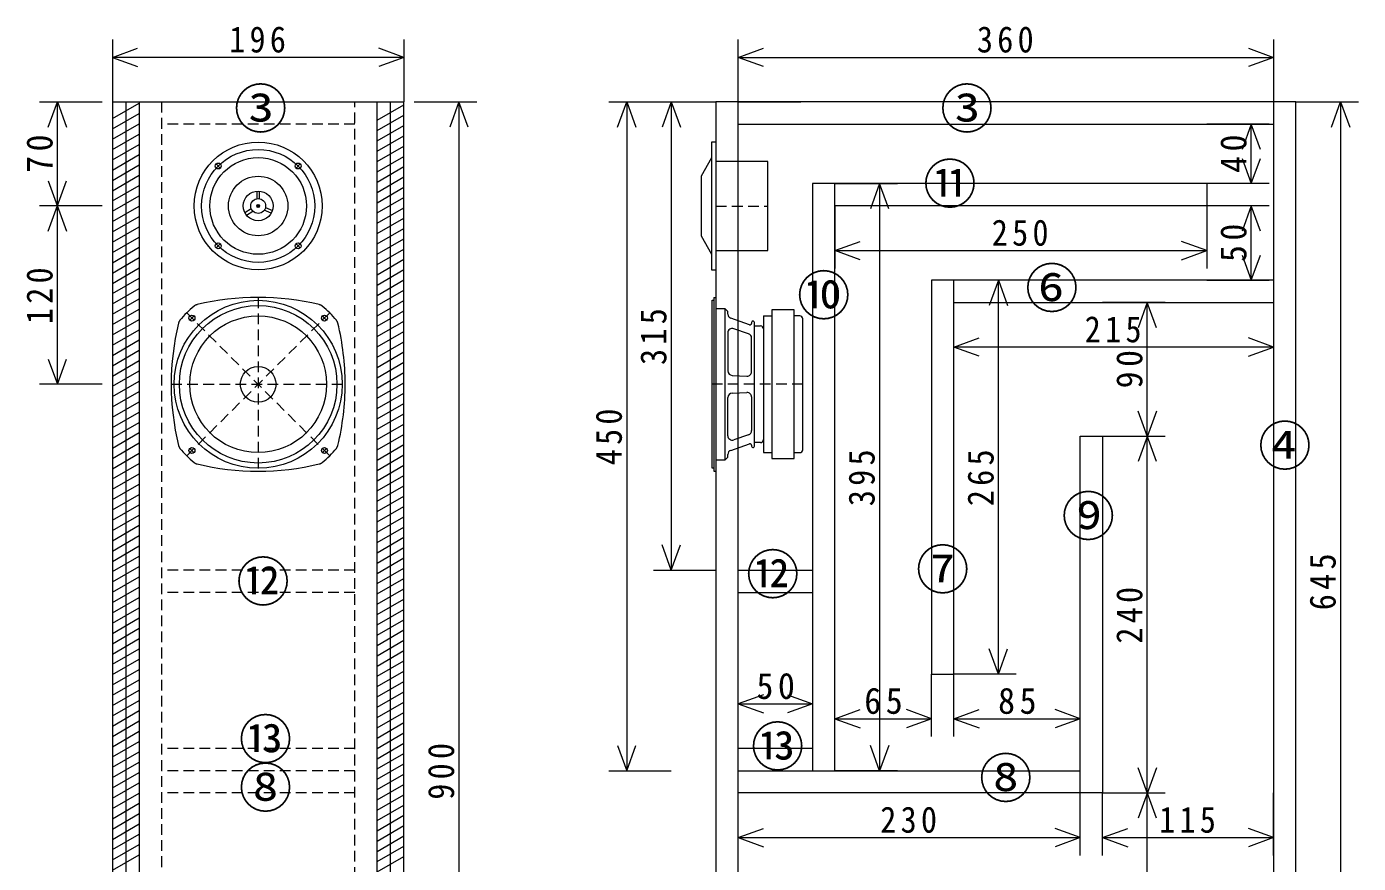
# Model space of a CAD drawing. Units: millimetres, scale not verified. Extents: x -964 to 688, y -484 to 528.
# Drawn here: x -964 to -68, y -54 to 509 of the extents above; entities that cross this region are included whole.
import ezdxf
from ezdxf.enums import TextEntityAlignment as Align

# ---------------------------------------------------------------- set-up
doc = ezdxf.new("R2010")
doc.units = ezdxf.units.MM
doc.header["$LTSCALE"] = 6
doc.linetypes.add('DASHED1', pattern=[1.8, 1.2, -0.6])
doc.layers.add('0-0', color=7, linetype='Continuous', lineweight=18)
doc.styles.add('ＭＳ ゴシック', font='')
doc.styles.get('ＭＳ ゴシック').set_extended_font_data('MS Gothic')

msp = doc.modelspace()

# ---------------------------------------------------------------- linework, layer by layer
at = {"layer": '0-0', "color": 4, "lineweight": 9}
for p, q in [((-905.876, 500.161), (-905.876, 458.161)), ((-905.876, 488.161), (-888.961, 494.317)), ((-709.876, 488.161), (-726.79, 494.317)), ((-709.876, 500.161), (-709.876, 458.161)), ((-485.062, 458.161), (-485.062, 500.161)), ((-141.977, 494.317), (-125.063, 488.161)), ((-125.063, 500.161), (-125.063, 458.161)), ((-709.876, 488.161), (-905.876, 488.161)), ((-905.876, 488.161), (-888.961, 482.004)), ((-709.876, 488.161), (-726.79, 482.004)), ((-954.876, 458.161), (-912.876, 458.161)), ((-949.032, 441.246), (-942.876, 458.161)), ((-702.876, 458.161), (-660.876, 458.161)), ((-672.876, 458.161), (-679.032, 441.246)), ((-666.719, 441.246), (-672.876, 458.161)), ((-572.062, 458.161), (-500.062, 458.161)), ((-566.219, 441.246), (-560.062, 458.161)), ((-560.062, 458.161), (-553.906, 441.246)), ((-530.062, 458.161), (-536.219, 441.246)), ((-530.062, 458.161), (-530.062, 143.161)), ((-530.062, 458.161), (-523.906, 441.246)), ((-485.062, 458.161), (-443.062, 458.161)), ((-110.063, 458.161), (-68.062, 458.161)), ((-128.062, 443.161), (-170.063, 443.161)), ((-133.906, 426.246), (-140.062, 443.161)), ((-949.032, 371.246), (-936.719, 405.075)), ((-949.032, 405.075), (-936.719, 371.246)), ((-420.062, 403.161), (-378.062, 403.161)), ((-390.062, 403.161), (-396.219, 386.246)), ((-383.906, 386.246), (-390.062, 403.161)), ((-128.062, 403.161), (-170.063, 403.161)), ((-912.876, 388.161), (-954.876, 388.161)), ((-420.062, 388.161), (-420.062, 346.161)), ((-133.906, 371.246), (-140.062, 388.161)), ((-420.062, 358.161), (-403.148, 364.317)), ((-186.977, 352.004), (-170.063, 358.161)), ((-140.062, 338.161), (-133.906, 355.075)), ((-298.062, 338.161), (-340.062, 338.161)), ((-310.062, 338.161), (-316.219, 321.246)), ((-310.062, 73.161), (-310.062, 338.161)), ((-310.062, 338.161), (-303.906, 321.246)), ((-170.063, 338.161), (-128.062, 338.161)), ((-340.062, 281.161), (-340.062, 323.161)), ((-198.063, 323.161), (-240.063, 323.161)), ((-203.906, 306.246), (-210.063, 323.161)), ((-125.063, 323.161), (-125.063, 281.161)), ((-323.148, 287.004), (-340.062, 293.161)), ((-949.032, 285.075), (-942.876, 268.161)), ((-942.876, 268.161), (-936.719, 285.075)), ((-912.876, 268.161), (-954.876, 268.161)), ((-203.906, 216.246), (-216.219, 250.075)), ((-203.906, 250.075), (-216.219, 216.246)), ((-240.063, 233.161), (-198.063, 233.161)), ((-530.062, 143.161), (-536.219, 160.075)), ((-530.062, 143.161), (-523.906, 160.075)), ((-542.062, 143.161), (-500.062, 143.161)), ((-310.062, 73.161), (-316.219, 90.075)), ((-310.062, 73.161), (-303.906, 90.075)), ((-420.062, 31.161), (-420.062, 73.161)), ((-355.062, 31.161), (-355.062, 73.161)), ((-298.062, 73.161), (-340.062, 73.161)), ((-340.062, 31.161), (-340.062, 73.161)), ((-255.063, 31.161), (-255.063, 73.161)), ((-485.062, 23.161), (-485.062, 65.161)), ((-435.062, 65.161), (-435.062, 23.161)), ((-468.148, 59.317), (-485.062, 53.161)), ((-451.977, 59.317), (-435.062, 53.161)), ((-485.062, 53.161), (-468.148, 47.004)), ((-420.062, 43.161), (-403.148, 49.317)), ((-355.062, 43.161), (-371.977, 49.317)), ((-340.062, 43.161), (-323.148, 49.317)), ((-255.063, 43.161), (-271.977, 49.317)), ((-420.062, 43.161), (-355.062, 43.161)), ((-420.062, 43.161), (-403.148, 37.004)), ((-355.062, 43.161), (-371.977, 37.004)), ((-340.062, 43.161), (-255.063, 43.161)), ((-340.062, 43.161), (-323.148, 37.004)), ((-255.063, 43.161), (-271.977, 37.004)), ((-566.219, 25.075), (-560.062, 8.161)), ((-383.906, 25.075), (-390.062, 8.161)), ((-203.906, -23.754), (-216.219, 10.075)), ((-203.906, 10.075), (-216.219, -23.754)), ((-572.062, 8.161), (-530.062, 8.161)), ((-378.062, 8.161), (-420.062, 8.161)), ((-485.062, -48.839), (-485.062, -6.839)), ((-255.063, -48.839), (-255.063, -6.839)), ((-240.063, -6.839), (-198.063, -6.839)), ((-240.063, -48.839), (-240.063, -6.839)), ((-125.063, -48.839), (-125.063, -6.839)), ((-485.062, -36.839), (-468.148, -30.683)), ((-255.063, -36.839), (-271.977, -30.683)), ((-240.063, -36.839), (-223.148, -30.683)), ((-125.063, -36.839), (-141.977, -30.683)), ((-485.062, -36.839), (-255.063, -36.839)), ((-485.062, -36.839), (-468.148, -42.996)), ((-255.063, -36.839), (-271.977, -42.996)), ((-240.063, -36.839), (-125.063, -36.839)), ((-240.063, -36.839), (-223.148, -42.996)), ((-125.063, -36.839), (-141.977, -42.996))]:
    msp.add_line(p, q, dxfattribs=at)
at = {"layer": '0-0'}
for p, q in [((-905.876, 458.161), (-905.876, -441.839)), ((-905.876, 458.161), (-709.876, 458.161)), ((-905.876, 446.941), (-887.876, 457.333)), ((-896.876, 458.161), (-896.876, -441.839)), ((-887.876, 458.161), (-887.876, -441.839)), ((-727.876, -441.839), (-727.876, 458.161)), ((-718.876, -441.839), (-718.876, 458.161)), ((-709.876, -441.839), (-709.876, 458.161)), ((-485.062, -441.839), (-485.062, 458.161)), ((-125.063, 458.161), (-125.063, -186.839)), ((-905.876, 440.013), (-887.876, 450.405)), ((-727.876, 445.786), (-709.876, 456.179)), ((-727.876, 438.858), (-709.876, 449.25)), ((-905.876, 433.084), (-887.876, 443.477)), ((-727.876, 431.93), (-709.876, 442.322)), ((-485.062, 443.161), (-125.063, 443.161)), ((-905.876, 426.156), (-887.876, 436.549)), ((-727.876, 425.002), (-709.876, 435.394)), ((-905.876, 419.228), (-887.876, 429.62)), ((-905.876, 412.3), (-887.876, 422.692)), ((-727.876, 418.073), (-709.876, 428.466)), ((-727.876, 411.145), (-709.876, 421.537)), ((-905.876, 405.372), (-887.876, 415.764)), ((-833.331, 413.616), (-836.16, 416.445)), ((-779.591, 416.445), (-782.42, 413.616)), ((-727.876, 404.217), (-709.876, 414.609)), ((-905.876, 398.443), (-887.876, 408.836)), ((-727.876, 397.289), (-709.876, 407.681)), ((-420.062, 8.161), (-420.062, 403.161)), ((-170.063, 403.161), (-170.063, 388.161)), ((-905.876, 391.515), (-887.876, 401.908)), ((-905.876, 384.587), (-887.876, 394.979)), ((-808.876, 398.11), (-808.876, 393.06)), ((-806.876, 393.06), (-806.876, 398.11)), ((-727.876, 390.361), (-709.876, 400.753)), ((-905.876, 377.659), (-887.876, 388.051)), ((-812.518, 386.304), (-816.738, 383.529)), ((-808.876, 388.161), (-806.876, 388.161)), ((-807.876, 387.161), (-807.876, 389.161)), ((-799.136, 383.301), (-803.773, 385.302)), ((-802.981, 387.138), (-798.343, 385.138)), ((-727.876, 383.432), (-709.876, 393.825)), ((-727.876, 376.504), (-709.876, 386.896)), ((-170.063, 388.161), (-420.062, 388.161)), ((-905.876, 370.731), (-887.876, 381.123)), ((-815.639, 381.858), (-811.419, 384.633)), ((-727.876, 369.576), (-709.876, 379.968)), ((-905.876, 363.802), (-887.876, 374.195)), ((-905.876, 356.874), (-887.876, 367.267)), ((-727.876, 362.648), (-709.876, 373.04)), ((-905.876, 349.946), (-887.876, 360.338)), ((-833.331, 362.705), (-836.16, 359.876)), ((-779.591, 359.876), (-782.42, 362.705)), ((-727.876, 355.72), (-709.876, 366.112)), ((-727.876, 348.791), (-709.876, 359.184)), ((-905.876, 343.018), (-887.876, 353.41)), ((-727.876, 341.863), (-709.876, 352.255)), ((-905.876, 336.09), (-887.876, 346.482)), ((-727.876, 334.935), (-709.876, 345.327)), ((-905.876, 329.161), (-887.876, 339.554)), ((-905.876, 322.233), (-887.876, 332.626)), ((-727.876, 328.007), (-709.876, 338.399)), ((-727.876, 321.079), (-709.876, 331.471)), ((-905.876, 315.305), (-887.876, 325.697)), ((-727.876, 314.15), (-709.876, 324.543)), ((-501.562, 326.661), (-500.062, 326.661)), ((-340.062, 323.161), (-125.063, 323.161)), ((-905.876, 308.377), (-887.876, 318.769)), ((-727.876, 307.222), (-709.876, 317.614)), ((-468.062, 314.161), (-462.363, 314.161)), ((-443.663, 314.161), (-447.363, 314.161)), ((-905.876, 301.449), (-887.876, 311.841)), ((-905.876, 294.52), (-887.876, 304.913)), ((-727.876, 300.294), (-709.876, 310.686)), ((-477.389, 308.23), (-490.042, 312.601)), ((-478.083, 302.122), (-488.083, 305.577)), ((-476.062, 309.718), (-476.062, 309.176)), ((-474.062, 226.604), (-474.062, 309.718)), ((-474.062, 307.411), (-470.062, 307.411)), ((-441.663, 224.161), (-441.663, 312.161)), ((-905.876, 287.592), (-887.876, 297.985)), ((-727.876, 293.366), (-709.876, 303.758)), ((-727.876, 286.438), (-709.876, 296.83)), ((-492.062, 302.741), (-492.062, 277.148)), ((-476.062, 276.68), (-476.062, 299.287)), ((-905.876, 280.664), (-887.876, 291.056)), ((-727.876, 279.509), (-709.876, 289.902)), ((-905.876, 273.736), (-887.876, 284.128)), ((-727.876, 272.581), (-709.876, 282.973)), ((-905.876, 266.808), (-887.876, 277.2)), ((-905.876, 259.879), (-887.876, 270.272)), ((-727.876, 265.653), (-709.876, 276.045)), ((-727.876, 258.725), (-709.876, 269.117)), ((-489.203, 274.152), (-479.203, 273.683)), ((-905.876, 252.951), (-887.876, 263.344)), ((-727.876, 251.797), (-709.876, 262.189)), ((-489.203, 262.17), (-479.203, 262.638)), ((-905.876, 246.023), (-887.876, 256.415)), ((-727.876, 244.868), (-709.876, 255.261)), ((-492.062, 233.58), (-492.062, 259.173)), ((-476.062, 259.642), (-476.062, 237.035)), ((-905.876, 239.095), (-887.876, 249.487)), ((-905.876, 232.167), (-887.876, 242.559)), ((-727.876, 237.94), (-709.876, 248.332)), ((-905.876, 225.238), (-887.876, 235.631)), ((-727.876, 231.012), (-709.876, 241.404)), ((-727.876, 224.084), (-709.876, 234.476)), ((-478.083, 234.199), (-488.083, 230.744)), ((-905.876, 218.31), (-887.876, 228.703)), ((-727.876, 217.155), (-709.876, 227.548)), ((-490.042, 223.72), (-477.389, 228.091)), ((-476.062, 227.146), (-476.062, 226.604)), ((-470.062, 228.911), (-474.062, 228.911)), ((-905.876, 211.382), (-887.876, 221.774)), ((-727.876, 210.227), (-709.876, 220.62)), ((-447.363, 222.161), (-443.663, 222.161)), ((-905.876, 204.454), (-887.876, 214.846)), ((-905.876, 197.526), (-887.876, 207.918)), ((-727.876, 203.299), (-709.876, 213.691)), ((-727.876, 196.371), (-709.876, 206.763)), ((-905.876, 190.597), (-887.876, 200.99)), ((-727.876, 189.443), (-709.876, 199.835)), ((-905.876, 183.669), (-887.876, 194.061)), ((-727.876, 182.514), (-709.876, 192.907)), ((-905.876, 176.741), (-887.876, 187.133)), ((-905.876, 169.813), (-887.876, 180.205)), ((-727.876, 175.586), (-709.876, 185.979)), ((-905.876, 162.885), (-887.876, 173.277)), ((-727.876, 168.658), (-709.876, 179.05)), ((-727.876, 161.73), (-709.876, 172.122)), ((-905.876, 155.956), (-887.876, 166.349)), ((-727.876, 154.802), (-709.876, 165.194)), ((-905.876, 149.028), (-887.876, 159.42)), ((-905.876, 142.1), (-887.876, 152.492)), ((-727.876, 147.873), (-709.876, 158.266)), ((-905.876, 135.172), (-887.876, 145.564)), ((-727.876, 140.945), (-709.876, 151.338)), ((-727.876, 134.017), (-709.876, 144.409)), ((-905.876, 128.244), (-887.876, 138.636)), ((-727.876, 127.089), (-709.876, 137.481)), ((-485.062, 143.161), (-435.062, 143.161)), ((-905.876, 121.315), (-887.876, 131.708)), ((-727.876, 120.161), (-709.876, 130.553)), ((-485.062, 128.161), (-435.062, 128.161)), ((-905.876, 114.387), (-887.876, 124.779)), ((-905.876, 107.459), (-887.876, 117.851)), ((-727.876, 113.232), (-709.876, 123.625)), ((-727.876, 106.304), (-709.876, 116.697)), ((-905.876, 100.531), (-887.876, 110.923)), ((-727.876, 99.376), (-709.876, 109.768)), ((-905.876, 93.603), (-887.876, 103.995)), ((-727.876, 92.448), (-709.876, 102.84)), ((-905.876, 86.674), (-887.876, 97.067)), ((-905.876, 79.746), (-887.876, 90.138)), ((-727.876, 85.52), (-709.876, 95.912)), ((-905.876, 72.818), (-887.876, 83.21)), ((-727.876, 78.591), (-709.876, 88.984)), ((-727.876, 71.663), (-709.876, 82.056)), ((-905.876, 65.89), (-887.876, 76.282)), ((-727.876, 64.735), (-709.876, 75.127)), ((-905.876, 58.962), (-887.876, 69.354)), ((-727.876, 57.807), (-709.876, 68.199)), ((-905.876, 52.033), (-887.876, 62.426)), ((-905.876, 45.105), (-887.876, 55.497)), ((-727.876, 50.879), (-709.876, 61.271)), ((-727.876, 43.95), (-709.876, 54.343)), ((-905.876, 38.177), (-887.876, 48.569)), ((-727.876, 37.022), (-709.876, 47.415)), ((-905.876, 31.249), (-887.876, 41.641)), ((-727.876, 30.094), (-709.876, 40.486)), ((-905.876, 24.321), (-887.876, 34.713)), ((-905.876, 17.392), (-887.876, 27.785)), ((-727.876, 23.166), (-709.876, 33.558)), ((-905.876, 10.464), (-887.876, 20.856)), ((-727.876, 16.238), (-709.876, 26.63)), ((-727.876, 9.309), (-709.876, 19.702)), ((-435.062, 23.161), (-485.062, 23.161)), ((-905.876, 3.536), (-887.876, 13.928)), ((-727.876, 2.381), (-709.876, 12.774)), ((-905.876, -3.392), (-887.876, 7)), ((-905.876, -10.321), (-887.876, 0.072)), ((-727.876, -4.547), (-709.876, 5.845)), ((-485.062, 8.161), (-255.063, 8.161)), ((-905.876, -17.249), (-887.876, -6.856)), ((-727.876, -11.475), (-709.876, -1.083)), ((-727.876, -18.403), (-709.876, -8.011)), ((-905.876, -24.177), (-887.876, -13.785)), ((-727.876, -25.332), (-709.876, -14.939)), ((-905.876, -31.105), (-887.876, -20.713)), ((-727.876, -32.26), (-709.876, -21.868)), ((-905.876, -38.033), (-887.876, -27.641)), ((-905.876, -44.962), (-887.876, -34.569)), ((-727.876, -39.188), (-709.876, -28.796)), ((-727.876, -46.116), (-709.876, -35.724)), ((-905.876, -51.89), (-887.876, -41.497)), ((-727.876, -53.044), (-709.876, -42.652)), ((-905.876, -58.818), (-887.876, -48.426)), ((-727.876, -59.973), (-709.876, -49.58))]:
    msp.add_line(p, q, dxfattribs=at)
at = {"layer": '0-0', "linetype": 'DASHED1'}
for p, q in [((-872.876, 458.161), (-872.876, -441.839)), ((-742.876, -441.839), (-742.876, 458.161)), ((-742.876, 443.161), (-872.876, 443.161)), ((-500.062, 388.125), (-465.062, 388.125)), ((-807.876, 326.661), (-807.876, 209.661)), ((-759.792, 220.077), (-855.959, 316.244)), ((-855.959, 220.077), (-759.792, 316.244)), ((-866.376, 268.161), (-749.376, 268.161)), ((-441.663, 268.161), (-502.663, 268.161)), ((-742.876, 143.161), (-872.876, 143.161)), ((-742.876, 128.161), (-872.876, 128.161)), ((-742.876, 23.161), (-872.876, 23.161)), ((-742.876, 8.161), (-872.876, 8.161)), ((-742.876, -6.839), (-872.876, -6.839))]:
    msp.add_line(p, q, dxfattribs=at)
at = {"layer": '0-0', "color": 4, "lineweight": 9}
for points in [[(-468.148, 482.004), (-485.062, 488.161), (-468.148, 494.317)], [(-485.062, 488.161), (-125.063, 488.161), (-141.977, 482.004)], [(-942.876, 268.161), (-942.876, 458.161), (-936.719, 441.246)], [(-672.876, 458.161), (-672.876, -441.839), (-679.032, -424.925)], [(-560.062, 458.161), (-560.062, 8.161), (-553.906, 25.075)], [(-80.062, 458.161), (-80.063, -426.839), (-86.219, -409.925)], [(-86.219, 441.246), (-80.062, 458.161), (-73.906, 441.246)], [(-140.062, 403.161), (-140.062, 443.161), (-146.219, 426.246)], [(-146.219, 420.075), (-140.062, 403.161), (-133.906, 420.075)], [(-390.062, 403.161), (-390.062, 8.161), (-396.219, 25.075)], [(-128.062, 388.161), (-170.063, 388.161), (-170.063, 346.161)], [(-146.219, 355.075), (-140.062, 338.161), (-140.062, 388.161), (-146.219, 371.246)], [(-403.148, 352.004), (-420.062, 358.161), (-170.063, 358.161), (-186.977, 364.317)], [(-210.063, -171.839), (-210.063, 323.161), (-216.219, 306.246)], [(-125.063, 293.161), (-340.062, 293.161), (-323.148, 299.317)], [(-141.977, 287.004), (-125.063, 293.161), (-141.977, 299.317)], [(-485.062, 53.161), (-435.062, 53.161), (-451.977, 47.004)]]:
    msp.add_lwpolyline(points, dxfattribs=at)
at = {"layer": '0-0'}
for points in [[(-500.062, 458.161), (-500.062, -441.839), (-110.063, -441.839), (-110.063, -426.839), (-485.062, -426.839)], [(-320.062, -186.839), (-110.062, -186.839), (-110.063, 458.161), (-500.062, 458.161)], [(-500.062, 431.125), (-503.062, 431.125), (-503.062, 345.125), (-500.062, 345.125)], [(-503.062, 420.625), (-510.062, 408.125), (-510.062, 368.125), (-503.062, 355.625)], [(-500.062, 358.125), (-465.062, 358.125), (-465.062, 418.125), (-500.062, 418.125)], [(-170.063, 403.161), (-435.062, 403.161), (-435.062, 8.161)], [(-125.063, 338.161), (-355.062, 338.161), (-355.062, 73.161), (-340.062, 73.161), (-340.062, 338.161)], [(-501.562, 211.661), (-502.663, 211.661), (-502.663, 324.661), (-501.562, 324.661)], [(-501.562, 326.661), (-501.562, 209.661), (-500.062, 209.661)], [(-500.062, 319.161), (-494.062, 319.161), (-494.062, 217.161), (-500.062, 217.161)], [(-492.062, 315.437), (-492.062, 317.161), (-494.062, 319.161)], [(-468.062, 314.161), (-468.062, 222.161), (-462.363, 222.161)], [(-255.063, -6.839), (-255.063, 233.161), (-240.063, 233.161), (-240.063, -6.839), (-485.062, -6.839)], [(-494.062, 217.161), (-492.062, 219.161), (-492.062, 220.884)]]:
    msp.add_lwpolyline(points, dxfattribs=at)
msp.add_lwpolyline([(-462.363, 318.161), (-462.363, 218.161), (-447.363, 218.161), (-447.363, 318.161)], close=True, dxfattribs=at)
for centre, radius in [((-807.876, 388.161), 43), ((-807.876, 388.161), 38), ((-807.876, 388.161), 32.5), ((-834.746, 415.031), 2), ((-781.006, 415.031), 2), ((-807.876, 388.161), 20), ((-807.876, 388.161), 10), ((-807.876, 388.161), 5), ((-807.876, 388.161), 1), ((-834.746, 361.291), 2), ((-781.006, 361.291), 2), ((-807.876, 268.161), 56.5), ((-807.876, 268.161), 53), ((-852.423, 312.708), 2), ((-807.876, 268.161), 46), ((-763.328, 312.708), 2), ((-807.876, 268.161), 12), ((-852.423, 223.613), 2), ((-763.328, 223.613), 2)]:
    msp.add_circle(centre, radius, dxfattribs=at)
for centre, radius, start, end in [((-807.876, 152.077), 174.583, 76.3826, 103.6174), ((-807.876, 268.161), 68, 129.32726, 140.67274), ((-807.876, 268.161), 63, 133.18101, 136.81899), ((-807.876, 268.161), 68, 39.32726, 50.67274), ((-807.876, 268.161), 63, 43.18101, 46.81899), ((-489.062, 315.437), 3, 180, 250.94252), ((-443.663, 312.161), 2, 0, 90), ((-691.793, 268.161), 174.583, 166.3826, 193.6174), ((-923.959, 268.161), 174.583, 0.06658, 13.6174), ((-489.062, 302.741), 3, 70.94252, 180), ((-477.062, 309.176), 1, 250.94252, 0), ((-475.063, 309.718), 1, 69.44395, 180), ((-475.062, 309.718), 1, 0, 69.44395), ((-470.062, 305.411), 2, 0, 90), ((-479.062, 299.287), 3, 0, 70.94252), ((-489.062, 277.148), 3, 180, 267.31622), ((-479.062, 276.68), 3, 267.31622, 0), ((-923.959, 268.161), 174.583, 346.3826, 0.06658), ((-489.062, 259.173), 3, 92.68378, 180), ((-479.062, 259.642), 3, 0, 92.68378), ((-489.062, 233.58), 3, 180, 289.05748), ((-479.062, 237.035), 3, 289.05748, 0), ((-807.876, 268.161), 68, 219.32726, 230.67274), ((-807.876, 268.161), 63, 223.18101, 226.81899), ((-807.876, 268.161), 68, 309.32726, 320.67274), ((-807.876, 268.161), 63, 313.18101, 316.81899), ((-477.062, 227.146), 1, 0, 109.05748), ((-475.063, 226.604), 1, 180, 290.55605), ((-475.062, 226.604), 1, 290.55605, 0), ((-470.062, 230.911), 2, 270, 0), ((-443.663, 224.161), 2, 270, 0), ((-489.062, 220.884), 3, 109.05748, 180), ((-807.876, 384.244), 174.583, 256.3826, 283.6174)]:
    msp.add_arc(centre, radius, start, end, dxfattribs=at)
at = {"layer": '0-0', "linetype": 'DASHED1'}
for centre, start, end in [((-847.802, 316.894), 103.6174, 129.32726), ((-767.949, 316.894), 50.67274, 76.3826), ((-856.609, 308.087), 140.67274, 166.3826), ((-759.143, 308.087), 13.6174, 39.32726), ((-856.609, 228.234), 193.6174, 219.32726), ((-759.143, 228.234), 320.67274, 346.3826), ((-847.802, 219.428), 230.67274, 256.3826), ((-767.949, 219.428), 283.6174, 309.32726)]:
    msp.add_arc(centre, 5, start, end, dxfattribs=at)

# ---------------------------------------------------------------- texts
at = {"layer": '0-0', "color": 5, "style": 'ＭＳ ゴシック'}
for s, p in [('③', (-824.223, 432.513)), ('③', (-349.275, 432.513)), ('⑪', (-360.699, 381.917)), ('⑥', (-292.15, 311.736)), ('⑩', (-445.57, 306.839)), ('④', (-135.466, 205.648)), ('⑨', (-267.668, 158.316)), ('⑫', (-822.591, 114.249)), ('⑫', (-479.845, 119.145)), ('⑦', (-365.596, 122.409)), ('⑬', (-820.959, 8.161)), ('⑬', (-476.58, 3.264)), ('⑧', (-323.161, -17.953)), ('⑧', (-820.959, -24.482))]:
    msp.add_text(s, height=26.39, dxfattribs=at).set_placement(p, align=Align.BOTTOM_LEFT)
at = {"layer": '0-0', "char_height": 17.6, "attachment_point": 7, "style": 'ＭＳ ゴシック'}
for s, insert in [('\\T1.27;\\W0.9;196', (-827.376, 491.161)), ('\\T1.27;\\W0.9;360', (-324.562, 491.161)), ('\\T1.27;\\W0.9;250', (-314.562, 361.161)), ('\\T1.27;\\W0.9;215', (-252.062, 296.161)), ('\\T1.27;\\W0.95;50', (-472.812, 56.161)), ('\\T1.27;\\W0.95;65', (-400.312, 46.161)), ('\\T1.27;\\W0.95;85', (-310.312, 46.161)), ('\\T1.27;\\W0.9;230', (-389.563, -33.839)), ('\\T1.27;\\W0.9;115', (-202.062, -33.839))]:
    msp.add_mtext(s, dxfattribs=dict(at, insert=insert))
at = {"layer": '0-0', "char_height": 17.6, "attachment_point": 7, "rotation": 90, "style": 'ＭＳ ゴシック'}
for s, insert in [('\\T1.27;\\W0.95;70', (-945.876, 410.411)), ('\\T1.27;\\W0.95;40', (-143.062, 410.411)), ('\\T1.27;\\W0.95;50', (-143.062, 350.411)), ('\\T1.27;\\W0.9;120', (-945.876, 308.661)), ('\\T1.27;\\W0.9;315', (-533.062, 281.161)), ('\\T1.27;\\W0.95;90', (-213.063, 265.411)), ('\\T1.27;\\W0.9;450', (-563.062, 213.661)), ('\\T1.27;\\W0.9;395', (-393.062, 186.161)), ('\\T1.27;\\W0.9;265', (-313.062, 186.161)), ('\\T1.27;\\W0.9;645', (-83.063, 116.161)), ('\\T1.27;\\W0.9;240', (-213.063, 93.661)), ('\\T1.27;\\W0.9;900', (-675.876, -11.339))]:
    msp.add_mtext(s, dxfattribs=dict(at, insert=insert))

doc.saveas('drawing.dxf')
